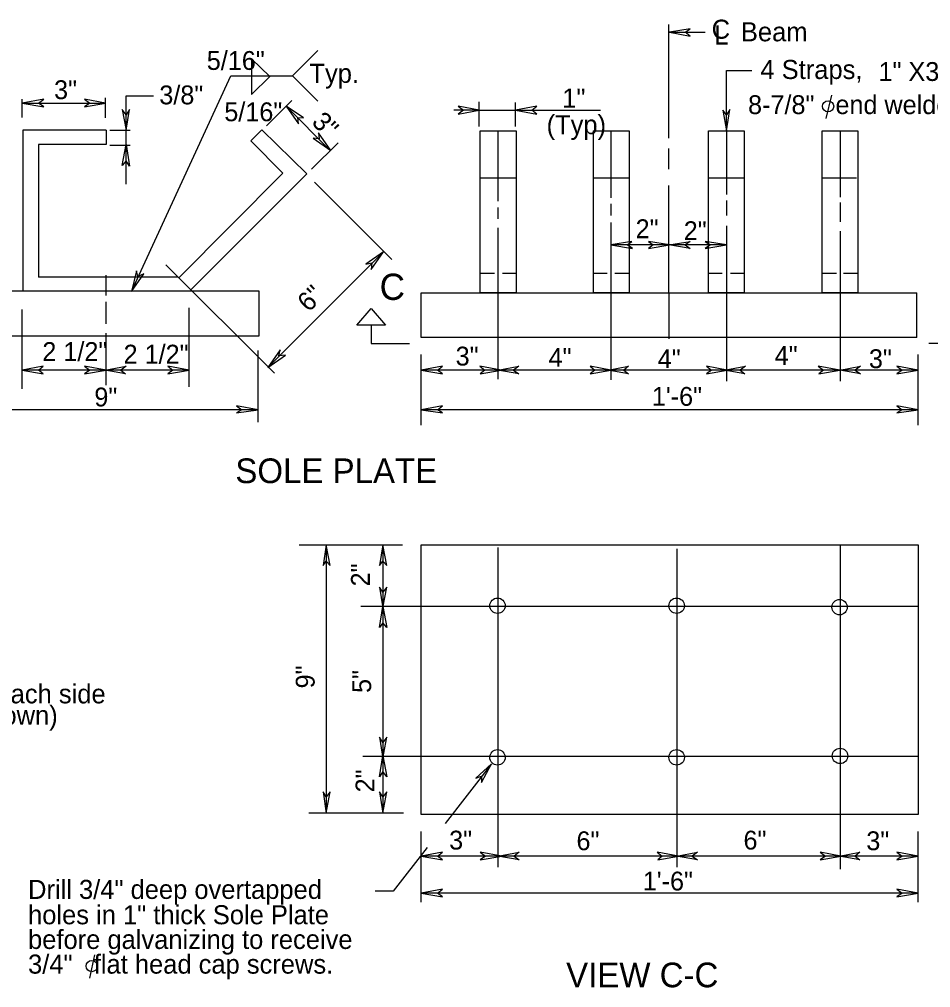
# Model space of a CAD drawing. Extents: x 499999.87 to 500002.82, y 499999.96 to 500001.79.
# Drawn here: x 500001.0346 to 500001.4947, y 500000.5464 to 500001.0354 of the extents above; entities that cross this region are included whole.
import ezdxf

# ---------------------------------------------------------------- set-up
doc = ezdxf.new("R2010")
doc.units = 0
for name, color, linetype in [('1', 7, 'Continuous'), ('2', 7, 'Continuous'), ('6', 7, 'Continuous')]:
    doc.layers.add(name, color=color, linetype=linetype)

msp = doc.modelspace()

# ---------------------------------------------------------------- linework, layer by layer
at = {"layer": '1'}
for points in [[(500001.36286, 500001.02887), (500001.37336, 500001.0269), (500001.37073, 500001.02887), (500001.37336, 500001.03051)], [(500001.03609, 500000.99311), (500001.04692, 500000.99114), (500001.04429, 500000.99311), (500001.04692, 500000.99508)], [(500001.07808, 500000.99311), (500001.06759, 500000.99508), (500001.07021, 500000.99311), (500001.06759, 500000.99114)], [(500001.08858, 500000.97933), (500001.09022, 500000.98983), (500001.08858, 500000.9872), (500001.08661, 500000.98983)], [(500001.16929, 500000.99147), (500001.17552, 500000.98261), (500001.1752, 500000.98589), (500001.17815, 500000.98556)], [(500001.26673, 500000.9895), (500001.25623, 500000.99147), (500001.25886, 500000.9895), (500001.25623, 500000.98753)], [(500001.2851, 500000.9895), (500001.29593, 500000.98753), (500001.29331, 500000.9895), (500001.29593, 500000.99147)], [(500001.39173, 500000.979), (500001.39337, 500000.98983), (500001.39173, 500000.9872), (500001.38976, 500000.9895)], [(500001.19193, 500000.96916), (500001.1857, 500000.97802), (500001.18602, 500000.97507), (500001.18307, 500000.97539)], [(500001.08858, 500000.97211), (500001.09022, 500000.96129), (500001.08858, 500000.96391), (500001.08661, 500000.96161)], [(500001.33333, 500000.92159), (500001.34416, 500000.91962), (500001.34154, 500000.92159), (500001.34383, 500000.92323)], [(500001.36286, 500000.92159), (500001.35236, 500000.92323), (500001.35466, 500000.92159), (500001.35236, 500000.91962)], [(500001.36253, 500000.92159), (500001.37336, 500000.92323), (500001.37073, 500000.92159), (500001.37336, 500000.91962)], [(500001.39173, 500000.92159), (500001.38091, 500000.92323), (500001.38353, 500000.92159), (500001.38091, 500000.91962)], [(500001.2185, 500000.91798), (500001.20965, 500000.91175), (500001.2126, 500000.9124), (500001.21227, 500000.90912)], [(500001.09121, 500000.89797), (500001.09744, 500000.90682), (500001.09449, 500000.90551), (500001.09383, 500000.90846)], [(500001.20505, 500000.88091), (500001.21227, 500000.88944), (500001.21949, 500000.88091)], [(500001.1601, 500000.85958), (500001.16896, 500000.86581), (500001.16568, 500000.86549), (500001.16634, 500000.86844)], [(500001.03609, 500000.85827), (500001.04659, 500000.8563), (500001.04429, 500000.85827), (500001.04659, 500000.86024)], [(500001.07841, 500000.85827), (500001.06759, 500000.86024), (500001.07021, 500000.85827), (500001.06759, 500000.8563)], [(500001.07776, 500000.85827), (500001.08858, 500000.86024), (500001.08596, 500000.85827), (500001.08825, 500000.8563)], [(500001.12041, 500000.85827), (500001.10958, 500000.86024), (500001.1122, 500000.85827), (500001.10958, 500000.8563)], [(500001.23753, 500000.85827), (500001.24836, 500000.8563), (500001.24573, 500000.85827), (500001.24836, 500000.86024)], [(500001.27789, 500000.85827), (500001.26706, 500000.86024), (500001.26969, 500000.85827), (500001.26739, 500000.8563)], [(500001.27625, 500000.85827), (500001.28675, 500000.86024), (500001.28412, 500000.85827), (500001.28675, 500000.8563)], [(500001.33333, 500000.85827), (500001.32283, 500000.86024), (500001.32513, 500000.85827), (500001.32283, 500000.8563)], [(500001.33169, 500000.85827), (500001.34219, 500000.86024), (500001.3399, 500000.85827), (500001.34219, 500000.8563)], [(500001.39206, 500000.85827), (500001.38156, 500000.86024), (500001.38419, 500000.85827), (500001.38156, 500000.8563)], [(500001.39042, 500000.85827), (500001.40125, 500000.86024), (500001.39862, 500000.85827), (500001.40092, 500000.8563)], [(500001.44882, 500000.85827), (500001.43799, 500000.86024), (500001.44062, 500000.85827), (500001.43832, 500000.8563)], [(500001.44882, 500000.85827), (500001.45932, 500000.86024), (500001.45669, 500000.85827), (500001.45932, 500000.8563)], [(500001.48852, 500000.85827), (500001.47769, 500000.86024), (500001.48031, 500000.85827), (500001.47769, 500000.8563)], [(500001.15518, 500000.83825), (500001.14436, 500000.84022), (500001.14698, 500000.83825), (500001.14436, 500000.83661)], [(500001.23753, 500000.83825), (500001.24836, 500000.83661), (500001.24573, 500000.83825), (500001.24836, 500000.84022)], [(500001.48852, 500000.83825), (500001.47769, 500000.84022), (500001.48031, 500000.83825), (500001.47769, 500000.83661)], [(500001.18963, 500000.77001), (500001.18799, 500000.75951), (500001.18963, 500000.76181), (500001.1916, 500000.75951)], [(500001.21818, 500000.77001), (500001.21654, 500000.75951), (500001.21818, 500000.76181), (500001.22014, 500000.75951)], [(500001.21818, 500000.73819), (500001.22014, 500000.74869), (500001.21818, 500000.74606), (500001.21654, 500000.74869)], [(500001.21818, 500000.73885), (500001.22014, 500000.72835), (500001.21818, 500000.73064), (500001.21654, 500000.72835)], [(500001.21818, 500000.66207), (500001.22014, 500000.6729), (500001.21818, 500000.67028), (500001.21654, 500000.6729)], [(500001.21818, 500000.66339), (500001.22014, 500000.65289), (500001.21818, 500000.65551), (500001.21654, 500000.65289)], [(500001.27297, 500000.65945), (500001.26509, 500000.65223), (500001.26804, 500000.65322), (500001.26804, 500000.64993)], [(500001.18963, 500000.63451), (500001.1916, 500000.64534), (500001.18963, 500000.64272), (500001.18799, 500000.64534)], [(500001.21818, 500000.63451), (500001.22014, 500000.64534), (500001.21818, 500000.64272), (500001.21654, 500000.64534)], [(500001.23753, 500000.61286), (500001.24836, 500000.61089), (500001.24573, 500000.61286), (500001.24836, 500000.61483)], [(500001.27822, 500000.61286), (500001.26739, 500000.61483), (500001.27001, 500000.61286), (500001.26739, 500000.61089)], [(500001.27625, 500000.61286), (500001.28707, 500000.61483), (500001.28445, 500000.61286), (500001.28707, 500000.61089)], [(500001.36745, 500000.61286), (500001.35663, 500000.61483), (500001.35925, 500000.61286), (500001.35696, 500000.61089)], [(500001.36647, 500000.61286), (500001.37697, 500000.61483), (500001.37434, 500000.61286), (500001.37697, 500000.61089)], [(500001.44948, 500000.61286), (500001.43898, 500000.61483), (500001.4416, 500000.61286), (500001.43898, 500000.61089)], [(500001.44849, 500000.61286), (500001.45899, 500000.61483), (500001.45669, 500000.61286), (500001.45899, 500000.61089)], [(500001.48852, 500000.61286), (500001.47769, 500000.61483), (500001.48031, 500000.61286), (500001.47769, 500000.61089)], [(500001.23753, 500000.59416), (500001.24836, 500000.59219), (500001.24573, 500000.59416), (500001.24836, 500000.59613)], [(500001.48852, 500000.59416), (500001.47769, 500000.59613), (500001.48031, 500000.59416), (500001.47769, 500000.59219)]]:
    msp.add_lwpolyline(points, close=True, dxfattribs=at)
for points in [[(500001.21227, 500000.88091), (500001.21227, 500000.87172), (500001.23163, 500000.87172)], [(500001.5128, 500000.88091), (500001.5128, 500000.87172), (500001.49377, 500000.87172)]]:
    msp.add_lwpolyline(points, dxfattribs=at)
at = {"layer": '2'}
for p, q in [((500001.36253, 500000.97539), (500001.36253, 500001.03281)), ((500001.36286, 500001.02887), (500001.38091, 500001.02887)), ((500001.17257, 500001.00689), (500001.18537, 500001.01969)), ((500001.17257, 500001.00689), (500001.18537, 500000.99409)), ((500001.03609, 500000.98589), (500001.03609, 500000.99508)), ((500001.07808, 500000.98556), (500001.07808, 500000.99573)), ((500001.08858, 500000.9521), (500001.08858, 500000.99672)), ((500001.08858, 500000.99672), (500001.10236, 500000.99672)), ((500001.15945, 500000.98163), (500001.17224, 500000.99442)), ((500001.44193, 500000.98524), (500001.44488, 500000.99705)), ((500001.03609, 500000.99311), (500001.07808, 500000.99311)), ((500001.1916, 500000.96916), (500001.16929, 500000.99147)), ((500001.26673, 500000.9895), (500001.25394, 500000.9895)), ((500001.26673, 500000.9813), (500001.26673, 500000.99377)), ((500001.26673, 500000.9895), (500001.2851, 500000.9895)), ((500001.2851, 500000.9813), (500001.2851, 500000.99344)), ((500001.2851, 500000.9895), (500001.32808, 500000.9895)), ((500001.15715, 500000.97966), (500001.15157, 500000.97408)), ((500001.17979, 500000.95735), (500001.15715, 500000.97966)), ((500001.03642, 500000.97933), (500001.03642, 500000.89829)), ((500001.07841, 500000.97933), (500001.03642, 500000.97933)), ((500001.07841, 500000.97933), (500001.07841, 500000.97211)), ((500001.08038, 500000.97933), (500001.09055, 500000.97933)), ((500001.26739, 500000.979), (500001.28543, 500000.979)), ((500001.26739, 500000.89731), (500001.26739, 500000.979)), ((500001.27625, 500000.979), (500001.27625, 500000.94357)), ((500001.28543, 500000.979), (500001.28543, 500000.89731)), ((500001.33333, 500000.979), (500001.33333, 500000.94521)), ((500001.39173, 500000.979), (500001.39173, 500000.94685)), ((500001.44915, 500000.979), (500001.44915, 500000.94554)), ((500001.04429, 500000.97211), (500001.04429, 500000.90518)), ((500001.07841, 500000.97211), (500001.04429, 500000.97211)), ((500001.08038, 500000.97178), (500001.09055, 500000.97178)), ((500001.16765, 500000.95768), (500001.15157, 500000.97408)), ((500001.18209, 500000.95965), (500001.19554, 500000.9731)), ((500001.36253, 500000.95965), (500001.36253, 500000.97014)), ((500001.16765, 500000.95768), (500001.11516, 500000.90486)), ((500001.17979, 500000.95735), (500001.12106, 500000.89862)), ((500001.26739, 500000.95538), (500001.28543, 500000.95538)), ((500001.32448, 500000.95538), (500001.34252, 500000.95538)), ((500001.38287, 500000.95538), (500001.40092, 500000.95538)), ((500001.43963, 500000.95538), (500001.45735, 500000.95538)), ((500001.18373, 500000.95308), (500001.22277, 500000.91404)), ((500001.36253, 500000.89731), (500001.36253, 500000.95144)), ((500001.27625, 500000.94029), (500001.27625, 500000.93471)), ((500001.33333, 500000.94226), (500001.33333, 500000.93635)), ((500001.39173, 500000.9439), (500001.39173, 500000.93635)), ((500001.44915, 500000.94291), (500001.44915, 500000.93307)), ((500001.33333, 500000.93274), (500001.33333, 500000.85335)), ((500001.39173, 500000.9311), (500001.39173, 500000.85269)), ((500001.27625, 500000.93012), (500001.27625, 500000.85367)), ((500001.44915, 500000.92848), (500001.44915, 500000.85269)), ((500001.39173, 500000.92159), (500001.33333, 500000.92159)), ((500001.1601, 500000.85958), (500001.2185, 500000.91798)), ((500001.1086, 500000.91142), (500001.16339, 500000.85663)), ((500001.07841, 500000.896), (500001.07841, 500000.90617)), ((500001.26739, 500000.90715), (500001.27461, 500000.90715)), ((500001.27854, 500000.90715), (500001.28543, 500000.90715)), ((500001.32448, 500000.90715), (500001.33136, 500000.90715)), ((500001.3353, 500000.90715), (500001.34219, 500000.90715)), ((500001.38255, 500000.90715), (500001.38944, 500000.90715)), ((500001.3937, 500000.90715), (500001.40059, 500000.90715)), ((500001.44029, 500000.90715), (500001.44718, 500000.90715)), ((500001.45079, 500000.90715), (500001.45768, 500000.90715)), ((500001.11483, 500000.90518), (500001.04429, 500000.90518)), ((500001.02526, 500000.89829), (500001.15551, 500000.89829)), ((500001.15551, 500000.89829), (500001.15551, 500000.87533)), ((500001.23753, 500000.89731), (500001.48786, 500000.89731)), ((500001.23753, 500000.87467), (500001.23753, 500000.89731)), ((500001.28543, 500000.89731), (500001.26739, 500000.89731)), ((500001.36253, 500000.89731), (500001.36253, 500000.87402)), ((500001.48786, 500000.87467), (500001.48786, 500000.89731)), ((500001.07841, 500000.88156), (500001.07841, 500000.89272)), ((500001.03609, 500000.84875), (500001.03609, 500000.88878)), ((500001.12041, 500000.84974), (500001.12041, 500000.88976)), ((500001.07841, 500000.85072), (500001.07841, 500000.87697)), ((500001.15551, 500000.87533), (500001.02526, 500000.87533)), ((500001.48786, 500000.87467), (500001.23753, 500000.87467)), ((500001.15518, 500000.83202), (500001.15518, 500000.86811)), ((500001.23753, 500000.83038), (500001.23753, 500000.86614)), ((500001.48852, 500000.83038), (500001.48852, 500000.86614)), ((500001.12041, 500000.85827), (500001.03609, 500000.85827)), ((500001.48852, 500000.85827), (500001.23753, 500000.85827)), ((500001.15518, 500000.83825), (500001.02526, 500000.83825)), ((500001.48852, 500000.83825), (500001.23753, 500000.83825)), ((500001.17585, 500000.77001), (500001.22802, 500000.77001)), ((500001.18963, 500000.77001), (500001.18963, 500000.63451)), ((500001.21818, 500000.77001), (500001.21818, 500000.63451)), ((500001.23753, 500000.63386), (500001.23753, 500000.77001)), ((500001.23753, 500000.77001), (500001.48852, 500000.77001)), ((500001.44915, 500000.76969), (500001.44915, 500000.6063)), ((500001.48852, 500000.77001), (500001.48852, 500000.63386)), ((500001.27625, 500000.7687), (500001.27625, 500000.60728)), ((500001.3668, 500000.60728), (500001.3668, 500000.76804)), ((500001.48852, 500000.73885), (500001.20702, 500000.73885)), ((500001.48852, 500000.66306), (500001.20801, 500000.66306)), ((500001.22867, 500000.63451), (500001.18077, 500000.63451)), ((500001.48852, 500000.63386), (500001.23753, 500000.63386)), ((500001.23753, 500000.58957), (500001.23753, 500000.62533)), ((500001.48852, 500000.58957), (500001.48852, 500000.62533)), ((500001.48852, 500000.61286), (500001.23753, 500000.61286)), ((500001.48852, 500000.59416), (500001.23753, 500000.59416)), ((500001.07021, 500000.55118), (500001.07283, 500000.56299))]:
    msp.add_line(p, q, dxfattribs=at)
for points in [[(500001.39173, 500000.979), (500001.39173, 500001.00951), (500001.40453, 500001.00951)], [(500001.09121, 500000.89797), (500001.1414, 500001.00689), (500001.17257, 500001.00689)], [(500001.27297, 500000.65945), (500001.24967, 500000.62927)], [(500001.24049, 500000.61713), (500001.22343, 500000.59514), (500001.21424, 500000.59514)]]:
    msp.add_lwpolyline(points, dxfattribs=at)
for points in [[(500001.32448, 500000.979), (500001.34252, 500000.979), (500001.34252, 500000.89731), (500001.32448, 500000.89731)], [(500001.38255, 500000.979), (500001.40059, 500000.979), (500001.40059, 500000.89731), (500001.38255, 500000.89731)], [(500001.43996, 500000.979), (500001.45801, 500000.979), (500001.45801, 500000.89731), (500001.43996, 500000.89731)]]:
    msp.add_lwpolyline(points, close=True, dxfattribs=at)
for centre, radius in [((500001.44298, 500000.99146), 0.00284), ((500001.27608, 500000.73925), 0.00389), ((500001.3665, 500000.73925), 0.00389), ((500001.44876, 500000.73853), 0.00389), ((500001.27608, 500000.66269), 0.00389), ((500001.3665, 500000.66269), 0.00389), ((500001.449, 500000.66341), 0.00389), ((500001.07117, 500000.55731), 0.00284)]:
    msp.add_circle(centre, radius, dxfattribs=at)
at = {"layer": '6'}
for p, q in [((500001.1519, 500001.01542), (500001.1519, 500000.99738)), ((500001.16109, 500001.00656), (500001.1519, 500001.01542)), ((500001.1519, 500000.99738), (500001.16109, 500001.00656))]:
    msp.add_line(p, q, dxfattribs=at)

# ---------------------------------------------------------------- texts
at = {"layer": '1'}
for s, height, p in [('Beam', 0.009632, (500001.39895, 500001.02428)), ('4 Straps,', 0.009632, (500001.40879, 500001.00525)), (' 1" X3/8" X 1\'-11", or', 0.0095138, (500001.4649, 500001.00427)), ('3"', 0.009514, (500001.05217, 500000.99508)), ('3/8"', 0.009514, (500001.10531, 500000.99245)), ('1"', 0.009624, (500001.30873, 500000.99081)), ('8-7/8"   end welded studs, 6" high', 0.0095138, (500001.40256, 500000.98753)), ('(Typ)', 0.009624, (500001.30085, 500000.97736)), ('2"', 0.009514, (500001.3458, 500000.92487)), ('2"', 0.009514, (500001.37008, 500000.92388)), ('C', 0.01325, (500001.21654, 500000.8937)), ('2 1/2"', 0.009514, (500001.04626, 500000.86286)), ('2 1/2"', 0.009514, (500001.08727, 500000.86155)), ('3"', 0.009514, (500001.25492, 500000.86056)), ('4"', 0.009514, (500001.30184, 500000.85991)), ('4"', 0.009514, (500001.35696, 500000.85925)), ('4"', 0.009514, (500001.41601, 500000.86089)), ('3"', 0.009514, (500001.46358, 500000.85925)), ('9"', 0.009514, (500001.07251, 500000.8399)), ('1\'-6"', 0.009514, (500001.354, 500000.84022)), ('SOLE PLATE', 0.012467, (500001.1437, 500000.80118)), ('threaded inserts, each side', 0.0096319, (500000.92356, 500000.68996)), ('(interior beam shown)', 0.0096319, (500000.92946, 500000.67913)), ('3"', 0.009514, (500001.25164, 500000.61614)), ('6"', 0.009514, (500001.31594, 500000.61581)), ('6"', 0.009514, (500001.40026, 500000.61614)), ('3"', 0.009514, (500001.46227, 500000.61581)), ('1\'-6"', 0.009514, (500001.34941, 500000.59547)), ('VIEW C-C', 0.012467, (500001.3107, 500000.54659))]:
    msp.add_text(s, height=height, dxfattribs=at).set_placement(p)
for s, rotation, p in [('3"', 315, (500001.18176, 500000.98294)), ('6"', 45, (500001.18077, 500000.88714)), ('2"', 90, (500001.21161, 500000.74902)), ('9"', 90, (500001.18373, 500000.69751)), ('5"', 90, (500001.21227, 500000.69521)), ('2"', 90, (500001.21391, 500000.64501))]:
    msp.add_text(s, height=0.009514, rotation=rotation, dxfattribs=at).set_placement(p)
at = {"layer": '2'}
for s, height, p in [('C', 0.00963, (500001.38419, 500001.02559)), ('L', 0.00963, (500001.3855, 500001.02264)), ('5/16"', 0.009514, (500001.12927, 500001.00984)), ('Typ.', 0.009632, (500001.1811, 500001.00328)), ('5/16"', 0.009514, (500001.13812, 500000.98392)), ('Drill 3/4" deep overtapped', 0.009624, (500001.03904, 500000.59121)), ('holes in 1" thick Sole Plate', 0.009624, (500001.03904, 500000.57841)), ('before galvanizing to receive', 0.009624, (500001.03904, 500000.56594)), ('3/4"   flat head cap screws.', 0.009624, (500001.03904, 500000.55348))]:
    msp.add_text(s, height=height, dxfattribs=at).set_placement(p)

doc.saveas('drawing.dxf')
